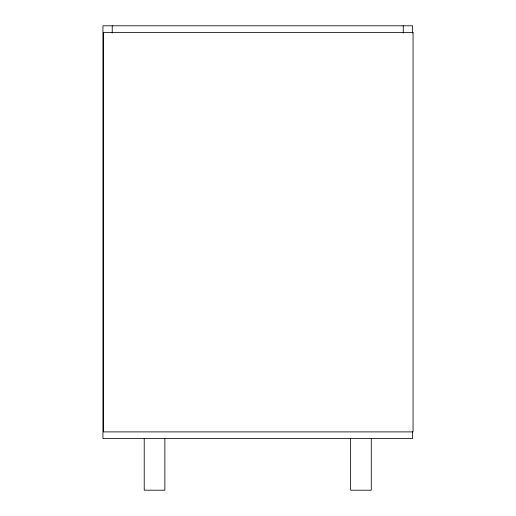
<?xml version="1.0" encoding="UTF-8"?>
<svg xmlns="http://www.w3.org/2000/svg" width="516" height="516" viewBox="0 0 516 516"><rect width="100%" height="100%" fill="white"/><g stroke="black" fill="none" stroke-linecap="round" stroke-linejoin="round"><path stroke-width="0.77" d="M412.542 33.05L412.542 25.8L102.942 25.8L102.942 438.6L412.542 438.6L412.542 431.634M403.254 25.8L403.254 33.05M371.262 438.6L371.262 490.2L350.622 490.2L350.622 438.6M164.862 438.6L164.862 490.2L144.222 490.2L144.222 438.6M112.23 25.8L112.23 33.05M413.058 32.508L103.458 32.508L103.458 431.892L413.058 431.892L413.058 32.508"/></g></svg>
